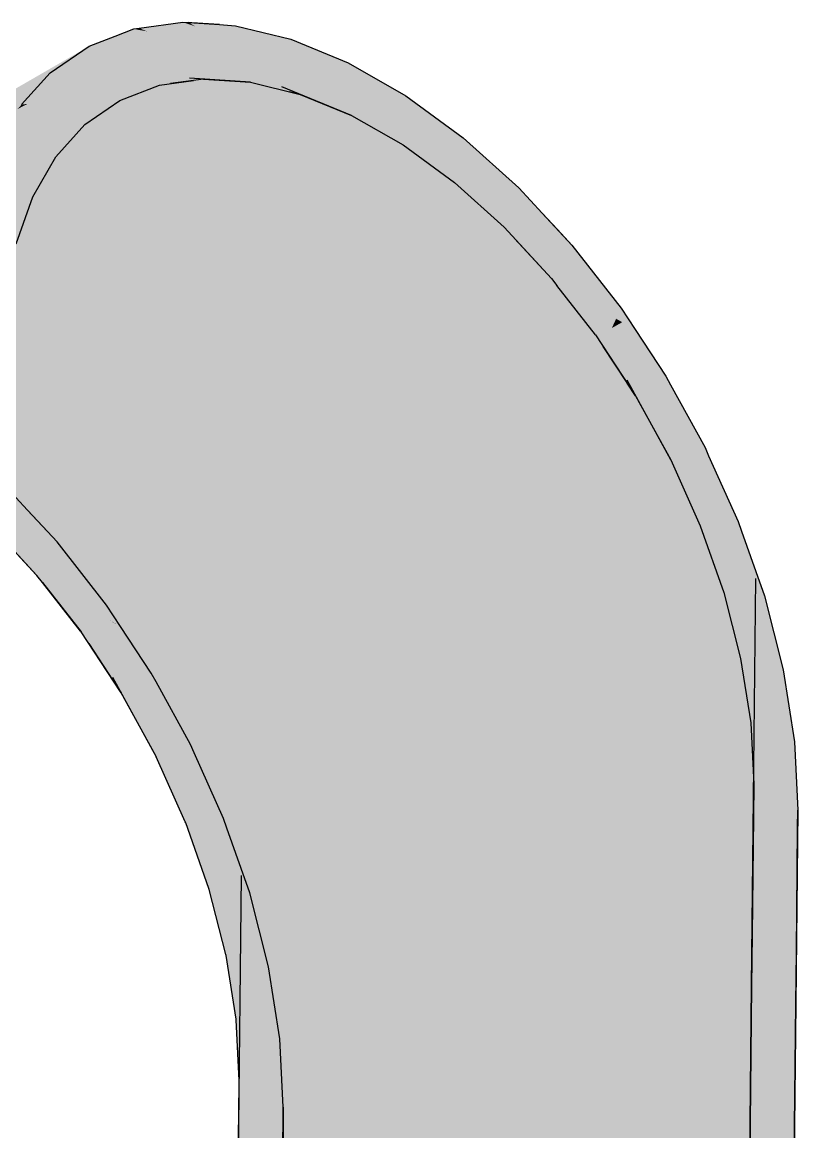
# Model space of a CAD drawing. Extents: x 0 to 2378, y 0 to 1682.
# Drawn here: x 1544.7 to 1582, y 1255.8 to 1309.2 of the extents above; entities that cross this region are included whole.
import ezdxf

# ---------------------------------------------------------------- set-up
doc = ezdxf.new("R2010")
doc.units = 0
doc.layers.add('SOMBRA', color=8, linetype='CONTINUOUS')
doc.layers.add('VISIBLE', color=7, linetype='CONTINUOUS')

msp = doc.modelspace()

# ---------------------------------------------------------------- linework, layer by layer
at = {"layer": 'SOMBRA', "color": 254}
for points in [[(1552.4486, 1309.1517), (1547.5228, 1307.2259), (1527.6999, 1294.863)], [(1549.9751, 1307.5417), (1552.4486, 1309.1517), (1527.6999, 1294.863)], [(1552.4486, 1309.1517), (1550.3574, 1308.8625), (1547.5228, 1307.2259)], [(1554.2082, 1309.0357), (1552.8791, 1309.1233), (1548.6828, 1306.7006)], [(1552.8791, 1309.1233), (1549.9751, 1307.5417), (1548.6828, 1306.7006)], [(1552.7313, 1309.133), (1552.4486, 1309.1517), (1549.9751, 1307.5417)], [(1552.8791, 1309.1233), (1552.7313, 1309.133), (1549.9751, 1307.5417)], [(1547.5228, 1307.2259), (1550.0869, 1308.8251), (1525.3382, 1294.5364)], [(1550.0869, 1308.8251), (1534.8473, 1300.1982), (1525.3382, 1294.5364)], [(1554.9871, 1308.9843), (1537.0535, 1299.1314), (1530.2384, 1294.6956)], [(1554.9871, 1308.9843), (1530.2384, 1294.6956), (1532.9042, 1294.0465)], [(1557.6529, 1308.3352), (1554.9871, 1308.9843), (1532.9042, 1294.0465)], [(1550.0869, 1308.8251), (1549.1889, 1308.4783), (1534.8473, 1300.1982)], [(1554.9871, 1308.9843), (1554.2082, 1309.0357), (1537.0535, 1299.1314)], [(1554.2082, 1309.0357), (1548.6828, 1306.7006), (1537.0535, 1299.1314)], [(1550.3574, 1308.8625), (1550.0869, 1308.8251), (1547.5228, 1307.2259)], [(1557.6529, 1308.3352), (1532.9042, 1294.0465), (1535.6548, 1292.9075)], [(1549.1889, 1308.4783), (1547.9514, 1308.0004), (1534.8473, 1300.1982)], [(1560.4036, 1307.1962), (1557.6529, 1308.3352), (1535.6548, 1292.9075)], [(1547.9514, 1308.0004), (1546.0776, 1306.7144), (1523.2027, 1293.7117)], [(1534.8473, 1300.1982), (1547.9514, 1308.0004), (1523.2027, 1293.7117)], [(1549.9751, 1307.5417), (1527.6999, 1294.863), (1527.9826, 1294.8444)], [(1549.9751, 1307.5417), (1527.9826, 1294.8444), (1528.1303, 1294.8346)], [(1549.9751, 1307.5417), (1528.1303, 1294.8346), (1548.6828, 1306.7006)], [(1547.5228, 1307.2259), (1525.3382, 1294.5364), (1525.6087, 1294.5738)], [(1547.5228, 1307.2259), (1525.6087, 1294.5738), (1527.6999, 1294.863)], [(1560.4036, 1307.1962), (1535.6548, 1292.9075), (1538.4338, 1291.3194)], [(1563.1825, 1305.6081), (1560.4036, 1307.1962), (1538.4338, 1291.3194)], [(1546.0776, 1306.7144), (1541.7249, 1303.4686), (1521.3289, 1292.4257)], [(1546.0776, 1306.7144), (1521.3289, 1292.4257), (1523.2027, 1293.7117)], [(1528.1303, 1294.8346), (1537.0535, 1299.1314), (1548.6828, 1306.7006)], [(1546.0776, 1306.7144), (1544.6963, 1305.1841), (1541.7249, 1303.4686)], [(1563.1825, 1305.6081), (1538.4338, 1291.3194), (1541.1844, 1289.3067)], [(1565.9332, 1303.5954), (1563.1825, 1305.6081), (1541.1844, 1289.3067)], [(1565.9332, 1303.5954), (1541.1844, 1289.3067), (1543.8644, 1286.894)], [(1568.6131, 1301.1827), (1565.9332, 1303.5954), (1543.8644, 1286.894)], [(1558.8171, 1293.6645), (1568.6131, 1301.1827), (1543.8644, 1286.894)], [(1569.7362, 1299.9687), (1568.6131, 1301.1827), (1558.8171, 1293.6645)], [(1570.4711, 1299.1743), (1569.7362, 1299.9687), (1558.8171, 1293.6645)], [(1571.1587, 1298.4311), (1570.4711, 1299.1743), (1552.4072, 1288.7451)], [(1570.4711, 1299.1743), (1558.8171, 1293.6645), (1552.4072, 1288.7451)], [(1571.1587, 1298.4311), (1552.4072, 1288.7451), (1546.4099, 1284.1424)], [(1558.8171, 1293.6645), (1543.8644, 1286.894), (1544.9875, 1285.68)], [(1558.8171, 1293.6645), (1544.9875, 1285.68), (1545.7224, 1284.8856)], [(1558.8171, 1293.6645), (1545.7224, 1284.8856), (1552.4072, 1288.7451)], [(1545.7224, 1284.8856), (1546.4099, 1284.1424), (1552.4072, 1288.7451)]]:
    msp.add_solid(points, dxfattribs=at)
at = {"layer": 'SOMBRA', "color": 253}
for points in [[(1550.7262, 1308.7108), (1550.3574, 1308.8625), (1552.4486, 1309.1517)], [(1551.2222, 1308.5067), (1550.7262, 1308.7108), (1552.4486, 1309.1517)], [(1552.2378, 1308.0888), (1551.2222, 1308.5067), (1552.4486, 1309.1517)], [(1552.2378, 1308.0888), (1552.4486, 1309.1517), (1557.2178, 1306.0398)], [(1552.7935, 1309.0976), (1552.4486, 1309.1517), (1552.7313, 1309.133)], [(1553.0417, 1308.9559), (1552.4486, 1309.1517), (1552.7935, 1309.0976)], [(1560.5592, 1304.665), (1552.4486, 1309.1517), (1553.0417, 1308.9559)], [(1560.5592, 1304.665), (1557.2178, 1306.0398), (1552.4486, 1309.1517)], [(1554.583, 1308.8168), (1552.7935, 1309.0976), (1552.7313, 1309.133)], [(1554.583, 1308.8168), (1552.7313, 1309.133), (1554.2082, 1309.0357)], [(1556.04, 1307.9661), (1553.0417, 1308.9559), (1552.7935, 1309.0976)], [(1556.04, 1307.9661), (1552.7935, 1309.0976), (1554.583, 1308.8168)], [(1550.7262, 1308.7108), (1549.1889, 1308.4783), (1550.0869, 1308.8251)], [(1550.7262, 1308.7108), (1549.3853, 1308.3675), (1549.1889, 1308.4783)], [(1551.2222, 1308.5067), (1549.3853, 1308.3675), (1550.7262, 1308.7108)], [(1550.7262, 1308.7108), (1550.0869, 1308.8251), (1550.3574, 1308.8625)], [(1563.0482, 1303.2443), (1553.0417, 1308.9559), (1556.04, 1307.9661)], [(1554.583, 1308.8168), (1554.2082, 1309.0357), (1554.9871, 1308.9843)], [(1554.583, 1308.8168), (1554.9871, 1308.9843), (1557.6529, 1308.3352)], [(1556.04, 1307.9661), (1554.583, 1308.8168), (1557.6529, 1308.3352)], [(1549.3853, 1308.3675), (1547.9514, 1308.0004), (1549.1889, 1308.4783)], [(1550.1439, 1307.9395), (1547.9514, 1308.0004), (1549.3853, 1308.3675)], [(1551.2222, 1308.5067), (1550.1439, 1307.9395), (1549.3853, 1308.3675)], [(1552.2378, 1308.0888), (1550.1439, 1307.9395), (1551.2222, 1308.5067)], [(1552.2378, 1308.0888), (1551.1039, 1307.398), (1550.1439, 1307.9395)], [(1552.2378, 1308.0888), (1552.0544, 1307.1642), (1551.1039, 1307.398)], [(1552.0544, 1307.1642), (1552.2378, 1308.0888), (1557.2178, 1306.0398)], [(1556.04, 1307.9661), (1557.6529, 1308.3352), (1563.1825, 1305.6081)], [(1557.6529, 1308.3352), (1560.4036, 1307.1962), (1563.1825, 1305.6081)], [(1544.7549, 1305.1924), (1546.0776, 1306.7144), (1547.9514, 1308.0004)], [(1550.1439, 1307.9395), (1544.7549, 1305.1924), (1547.9514, 1308.0004)], [(1550.1439, 1307.9395), (1544.9812, 1305.2243), (1544.7549, 1305.1924)], [(1552.0005, 1306.8921), (1544.9812, 1305.2243), (1550.1439, 1307.9395)], [(1563.0482, 1303.2443), (1556.04, 1307.9661), (1558.8338, 1306.3347)], [(1556.04, 1307.9661), (1563.1825, 1305.6081), (1567.6796, 1301.1696)], [(1552.0544, 1307.1642), (1552.0005, 1306.8921), (1551.1039, 1307.398)], [(1552.7642, 1306.4613), (1552.0005, 1306.8921), (1552.0544, 1307.1642)], [(1552.7642, 1306.4613), (1552.0544, 1307.1642), (1555.7084, 1306.2654)], [(1552.0544, 1307.1642), (1557.2178, 1306.0398), (1557.5763, 1305.8059)], [(1544.7549, 1305.1924), (1544.6963, 1305.1841), (1546.0776, 1306.7144)], [(1552.0005, 1306.8921), (1551.8621, 1306.1942), (1544.9812, 1305.2243)], [(1552.9627, 1306.3493), (1551.8621, 1306.1942), (1552.0005, 1306.8921)], [(1552.9627, 1306.3493), (1552.7642, 1306.4613), (1553.4386, 1306.4164)], [(1551.3243, 1306.1184), (1544.3132, 1303.4498), (1544.5078, 1304.9753)], [(1551.3243, 1306.1184), (1544.5078, 1304.9753), (1544.9812, 1305.2243)], [(1558.0984, 1305.6775), (1557.5763, 1305.8059), (1557.2178, 1306.0398)], [(1565.5089, 1301.4399), (1558.8338, 1306.3347), (1562.3729, 1304.2682)], [(1549.4151, 1305.3917), (1544.0929, 1301.7225), (1544.3132, 1303.4498)], [(1563.1825, 1305.6081), (1565.9332, 1303.5954), (1568.6131, 1301.1827)], [(1567.6796, 1301.1696), (1563.1825, 1305.6081), (1568.6131, 1301.1827)], [(1544.9812, 1305.2243), (1544.5078, 1304.9753), (1544.7549, 1305.1924)], [(1544.7549, 1305.1924), (1544.5078, 1304.9753), (1544.6963, 1305.1841)], [(1547.7393, 1304.2364), (1543.8628, 1299.9184), (1544.0929, 1301.7225)], [(1567.8989, 1299.2843), (1562.3729, 1304.2682), (1564.3414, 1303.1188)], [(1568.9789, 1298.3657), (1564.3414, 1303.1188), (1566.0481, 1302.1222)], [(1568.9789, 1298.3657), (1568.4018, 1298.7423), (1564.3414, 1303.1188)], [(1546.3392, 1302.6769), (1543.6088, 1297.9275), (1543.8628, 1299.9184)], [(1568.9789, 1298.3657), (1566.0481, 1302.1222), (1567.6796, 1301.1696)], [(1567.6796, 1301.1696), (1568.6131, 1301.1827), (1569.5541, 1300.075)], [(1568.9789, 1298.3657), (1567.6796, 1301.1696), (1573.5275, 1295.3978)], [(1567.6796, 1301.1696), (1569.5541, 1300.075), (1573.5275, 1295.3978)], [(1569.5541, 1300.075), (1568.6131, 1301.1827), (1569.7362, 1299.9687)], [(1545.2291, 1300.7458), (1543.2578, 1295.1762), (1543.6088, 1297.9275)], [(1569.5541, 1300.075), (1569.7362, 1299.9687), (1571.1587, 1298.4311)], [(1569.5541, 1300.075), (1571.1587, 1298.4311), (1573.5275, 1295.3978)], [(1571.1587, 1298.4311), (1546.4099, 1284.1424), (1548.7788, 1281.1091)], [(1573.5275, 1295.3978), (1571.1587, 1298.4311), (1548.7788, 1281.1091)], [(1570.1829, 1296.8226), (1568.4018, 1298.7423), (1568.9789, 1298.3657)], [(1573.29, 1294.8817), (1570.4449, 1296.4867), (1568.9789, 1298.3657)], [(1573.29, 1294.8817), (1568.9789, 1298.3657), (1573.5275, 1295.3978)], [(1570.4449, 1296.4867), (1570.9081, 1296.2254), (1572.3042, 1294.1037)], [(1570.9081, 1296.2254), (1572.7918, 1293.7991), (1572.6736, 1293.5422)], [(1570.9081, 1296.2254), (1571.7093, 1295.7734), (1572.7918, 1293.7991)], [(1571.7093, 1295.7734), (1573.085, 1294.4363), (1572.7918, 1293.7991)], [(1571.7093, 1295.7734), (1572.7498, 1295.1864), (1573.085, 1294.4363)], [(1566.4004, 1289.859), (1573.5275, 1295.3978), (1548.7788, 1281.1091)], [(1574.2054, 1294.3652), (1573.5275, 1295.3978), (1566.4004, 1289.859)], [(1573.29, 1294.8817), (1573.5275, 1295.3978), (1573.583, 1294.7163)], [(1573.583, 1294.7163), (1573.5275, 1295.3978), (1573.5842, 1294.7157)], [(1573.5842, 1294.7157), (1573.5275, 1295.3978), (1573.9774, 1294.4939)], [(1573.9774, 1294.4939), (1573.5275, 1295.3978), (1574.119, 1294.414)], [(1574.119, 1294.414), (1573.5275, 1295.3978), (1574.2054, 1294.3652)], [(1572.7498, 1295.1864), (1573.29, 1294.8817), (1573.085, 1294.4363)], [(1573.085, 1294.4363), (1573.29, 1294.8817), (1573.583, 1294.7163)], [(1573.085, 1294.4363), (1573.583, 1294.7163), (1573.7221, 1293.0107)], [(1573.7221, 1293.0107), (1573.583, 1294.7163), (1573.5842, 1294.7157)], [(1577.3388, 1284.9181), (1573.7269, 1293.0001), (1573.5842, 1294.7157)], [(1573.7221, 1293.0107), (1573.5842, 1294.7157), (1573.7269, 1293.0001)], [(1577.3388, 1284.9181), (1573.5842, 1294.7157), (1573.9774, 1294.4939)], [(1575.6771, 1292.1236), (1574.2054, 1294.3652), (1566.4004, 1289.859)], [(1572.7918, 1293.7991), (1573.085, 1294.4363), (1573.7221, 1293.0107)], [(1577.3388, 1284.9181), (1573.9774, 1294.4939), (1573.9842, 1294.4802)], [(1573.9842, 1294.4802), (1573.9774, 1294.4939), (1573.9799, 1294.4925)], [(1576.4818, 1289.4622), (1573.9842, 1294.4802), (1573.9799, 1294.4925)], [(1576.4818, 1289.4622), (1573.9799, 1294.4925), (1574.119, 1294.414)], [(1578.4631, 1281.7133), (1573.9842, 1294.4802), (1576.4818, 1289.4622)], [(1576.4818, 1289.4622), (1574.119, 1294.414), (1576.0271, 1291.2402)], [(1576.0271, 1291.2402), (1574.119, 1294.414), (1574.2054, 1294.3652)], [(1576.0271, 1291.2402), (1574.2054, 1294.3652), (1575.6771, 1292.1236)], [(1572.6736, 1293.5422), (1572.7918, 1293.7991), (1573.8091, 1291.9437)], [(1572.7918, 1293.7991), (1573.7221, 1293.0107), (1573.8091, 1291.9437)], [(1572.6736, 1293.5422), (1573.8091, 1291.9437), (1573.8209, 1291.7985)], [(1573.8091, 1291.9437), (1573.7221, 1293.0107), (1573.7269, 1293.0001)], [(1575.9175, 1288.0983), (1573.8157, 1291.9317), (1573.7269, 1293.0001)], [(1573.8091, 1291.9437), (1573.7269, 1293.0001), (1573.8157, 1291.9317)], [(1572.8619, 1289.9402), (1575.6771, 1292.1236), (1550.9284, 1277.8349)], [(1575.6771, 1292.1236), (1566.4004, 1289.859), (1550.9284, 1277.8349)], [(1575.9096, 1291.6998), (1575.6771, 1292.1236), (1572.8619, 1289.9402)], [(1576.0271, 1291.2402), (1575.6771, 1292.1236), (1575.9096, 1291.6998)], [(1577.5651, 1288.6821), (1575.9096, 1291.6998), (1572.8619, 1289.9402)], [(1573.8209, 1291.7985), (1573.8091, 1291.9437), (1573.8157, 1291.9317)], [(1573.8209, 1291.7985), (1573.8157, 1291.9317), (1573.8276, 1291.7883)], [(1574.2275, 1291.1806), (1573.8276, 1291.7883), (1573.8157, 1291.9317)], [(1576.0271, 1291.2402), (1575.9096, 1291.6998), (1577.5651, 1288.6821)], [(1578.0522, 1286.3068), (1576.4818, 1289.4622), (1576.0271, 1291.2402)], [(1578.0522, 1286.3068), (1576.0271, 1291.2402), (1577.5651, 1288.6821)], [(1572.8619, 1289.9402), (1550.9284, 1277.8349), (1551.1609, 1277.4111)], [(1572.8619, 1289.9402), (1551.1609, 1277.4111), (1552.8163, 1274.3934)], [(1577.5651, 1288.6821), (1572.8619, 1289.9402), (1552.8163, 1274.3934)], [(1566.4004, 1289.859), (1548.7788, 1281.1091), (1549.4567, 1280.0765)], [(1566.4004, 1289.859), (1549.4567, 1280.0765), (1550.9284, 1277.8349)], [(1579.2763, 1278.5331), (1576.4818, 1289.4622), (1578.0522, 1286.3068)], [(1578.0522, 1286.3068), (1577.5651, 1288.6821), (1577.7516, 1288.2162)], [(1577.7516, 1288.2162), (1577.5651, 1288.6821), (1577.7394, 1288.2933)], [(1579.3415, 1284.2446), (1577.7394, 1288.2933), (1579.1561, 1285.1344)], [(1579.3415, 1284.2446), (1577.7516, 1288.2162), (1577.7394, 1288.2933)], [(1579.3695, 1283.6601), (1578.0522, 1286.3068), (1577.7516, 1288.2162)], [(1579.3695, 1283.6601), (1577.7516, 1288.2162), (1579.3415, 1284.2446)], [(1579.7642, 1275.4345), (1578.0522, 1286.3068), (1579.3695, 1283.6601)], [(1579.3415, 1284.2446), (1579.1561, 1285.1344), (1579.3212, 1284.6661)], [(1580.0082, 1282.5791), (1579.3212, 1284.6661), (1580.0096, 1282.7146)], [(1580.0082, 1282.5791), (1579.3415, 1284.2446), (1579.3212, 1284.6661)], [(1580.0062, 1282.3809), (1579.3695, 1283.6601), (1579.3415, 1284.2446)], [(1580.0062, 1282.3809), (1579.3415, 1284.2446), (1580.0082, 1282.5791)], [(1579.9056, 1272.4869), (1579.3695, 1283.6601), (1580.0062, 1282.3809)], [(1580.0062, 1282.3809), (1580.0082, 1282.5791), (1580.4218, 1281.5459)], [(1580.0082, 1282.5791), (1580.0096, 1282.7146), (1580.4218, 1281.5459)], [(1579.807, 1262.7914), (1580.0062, 1282.3809), (1580.4218, 1281.5459)], [(1579.807, 1262.7914), (1580.4218, 1281.5459), (1580.6364, 1262.4564)], [(1580.6364, 1262.4564), (1580.4218, 1281.5459), (1581.8643, 1274.5322)], [(1580.4218, 1281.5459), (1581.3269, 1277.986), (1581.8643, 1274.5322)], [(1555.0086, 1261.1894), (1554.5275, 1264.2444), (1579.2763, 1278.5331)], [(1555.0154, 1261.1458), (1555.0086, 1261.1894), (1579.2763, 1278.5331)], [(1555.0154, 1261.1458), (1579.2763, 1278.5331), (1579.7642, 1275.4345)], [(1555.1549, 1258.2397), (1555.0154, 1261.1458), (1579.7642, 1275.4345)], [(1555.1569, 1258.1982), (1555.1549, 1258.2397), (1579.7642, 1275.4345)], [(1555.1569, 1258.1982), (1579.7642, 1275.4345), (1579.9056, 1272.4869)], [(1580.6364, 1262.4564), (1581.8643, 1274.5322), (1581.7706, 1261.9985)], [(1581.7706, 1261.9985), (1581.8643, 1274.5322), (1582.0269, 1271.2377)], [(1579.3257, 1270.5988), (1555.1569, 1258.1982), (1579.9056, 1272.4869)], [(1579.3257, 1270.5988), (1579.9056, 1272.4869), (1579.8897, 1270.9244)], [(1581.7706, 1261.9985), (1582.0269, 1271.2377), (1581.9323, 1261.9332)], [(1577.2232, 1263.7522), (1579.8897, 1270.9244), (1579.8321, 1265.2585)], [(1577.2232, 1263.7522), (1579.3257, 1270.5988), (1579.8897, 1270.9244)], [(1579.3257, 1270.5988), (1577.2232, 1263.7522), (1555.0834, 1250.9698)], [(1579.3257, 1270.5988), (1555.0834, 1250.9698), (1555.141, 1256.6357)], [(1579.3257, 1270.5988), (1555.141, 1256.6357), (1555.1569, 1258.1982)], [(1576.3076, 1260.771), (1579.8321, 1265.2585), (1579.807, 1262.7914)], [(1576.3076, 1260.771), (1577.2232, 1263.7522), (1579.8321, 1265.2585)], [(1577.2232, 1263.7522), (1576.3076, 1260.771), (1555.0583, 1248.5027)], [(1577.2232, 1263.7522), (1555.0583, 1248.5027), (1555.0834, 1250.9698)], [(1566.5639, 1229.0431), (1579.807, 1262.7914), (1579.5401, 1236.5348)], [(1566.5639, 1229.0431), (1576.3076, 1260.771), (1579.807, 1262.7914)], [(1579.5159, 1234.1566), (1579.807, 1262.7914), (1580.6364, 1262.4564)], [(1579.5159, 1234.1566), (1580.6364, 1262.4564), (1580.9586, 1233.811)], [(1580.9586, 1233.811), (1580.6364, 1262.4564), (1581.7706, 1261.9985)], [(1580.9586, 1233.811), (1581.7706, 1261.9985), (1581.5588, 1233.6672)], [(1581.5588, 1233.6672), (1581.7706, 1261.9985), (1581.9323, 1261.9332)], [(1581.5588, 1233.6672), (1581.9323, 1261.9332), (1581.6447, 1233.6466)], [(1554.7913, 1222.2462), (1576.3076, 1260.771), (1566.5639, 1229.0431)], [(1554.7913, 1222.2462), (1555.0583, 1248.5027), (1576.3076, 1260.771)]]:
    msp.add_solid(points, dxfattribs=at)
at = {"layer": 'SOMBRA', "color": 252}
for points in [[(1526.5756, 1291.8297), (1549.4151, 1305.3917), (1551.3243, 1306.1184)], [(1533.5108, 1295.1188), (1526.5756, 1291.8297), (1551.3243, 1306.1184)], [(1528.6898, 1292.1277), (1552.9627, 1306.3493), (1553.4386, 1306.4164)], [(1530.9277, 1291.9788), (1528.6898, 1292.1277), (1553.4386, 1306.4164)], [(1528.6898, 1292.1277), (1533.5108, 1295.1188), (1552.9627, 1306.3493)], [(1530.9597, 1291.9767), (1530.9277, 1291.9788), (1553.4386, 1306.4164)], [(1530.9597, 1291.9767), (1553.4386, 1306.4164), (1555.7084, 1306.2654)], [(1533.316, 1291.3971), (1530.9597, 1291.9767), (1555.7084, 1306.2654)], [(1533.3497, 1291.3888), (1533.316, 1291.3971), (1555.7084, 1306.2654)], [(1533.3497, 1291.3888), (1555.7084, 1306.2654), (1558.0984, 1305.6775)], [(1533.5108, 1295.1188), (1551.3243, 1306.1184), (1552.9627, 1306.3493)], [(1524.6664, 1291.103), (1547.7393, 1304.2364), (1549.4151, 1305.3917)], [(1526.5487, 1291.8195), (1524.6664, 1291.103), (1549.4151, 1305.3917)], [(1526.5756, 1291.8297), (1526.5487, 1291.8195), (1549.4151, 1305.3917)], [(1535.7758, 1290.3906), (1533.3497, 1291.3888), (1558.0984, 1305.6775)], [(1535.8104, 1290.3763), (1535.7758, 1290.3906), (1558.0984, 1305.6775)], [(1535.8104, 1290.3763), (1558.0984, 1305.6775), (1560.5592, 1304.665)], [(1538.2644, 1288.9757), (1535.8104, 1290.3763), (1560.5592, 1304.665)], [(1538.2994, 1288.9556), (1538.2644, 1288.9757), (1560.5592, 1304.665)], [(1538.2994, 1288.9556), (1560.5592, 1304.665), (1563.0482, 1303.2443)], [(1522.9906, 1289.9477), (1546.3392, 1302.6769), (1547.7393, 1304.2364)], [(1524.6428, 1291.0868), (1522.9906, 1289.9477), (1547.7393, 1304.2364)], [(1524.6664, 1291.103), (1524.6428, 1291.0868), (1547.7393, 1304.2364)], [(1540.7255, 1287.1766), (1538.2994, 1288.9556), (1563.0482, 1303.2443)], [(1540.7602, 1287.1512), (1540.7255, 1287.1766), (1563.0482, 1303.2443)], [(1540.7602, 1287.1512), (1563.0482, 1303.2443), (1565.5089, 1301.4399)], [(1521.5905, 1288.3882), (1545.2291, 1300.7458), (1546.3392, 1302.6769)], [(1522.9708, 1289.9257), (1521.5905, 1288.3882), (1546.3392, 1302.6769)], [(1522.9906, 1289.9477), (1522.9708, 1289.9257), (1546.3392, 1302.6769)], [(1543.1165, 1285.026), (1540.7602, 1287.1512), (1565.5089, 1301.4399)], [(1543.1502, 1284.9956), (1543.1165, 1285.026), (1565.5089, 1301.4399)], [(1543.1502, 1284.9956), (1565.5089, 1301.4399), (1567.8989, 1299.2843)], [(1520.4803, 1286.4572), (1544.43, 1298.4882), (1545.2291, 1300.7458)], [(1521.5749, 1288.361), (1520.4803, 1286.4572), (1545.2291, 1300.7458)], [(1521.5905, 1288.3882), (1521.5749, 1288.361), (1545.2291, 1300.7458)], [(1545.402, 1282.5686), (1543.1502, 1284.9956), (1567.8989, 1299.2843)], [(1545.4341, 1282.5339), (1545.402, 1282.5686), (1567.8989, 1299.2843)], [(1545.4341, 1282.5339), (1567.8989, 1299.2843), (1570.1829, 1296.8226)], [(1567.3439, 1294.6963), (1545.4341, 1282.5339), (1570.1829, 1296.8226)], [(1567.3439, 1294.6963), (1570.1829, 1296.8226), (1570.4449, 1296.4867)], [(1547.5555, 1279.815), (1570.4449, 1296.4867), (1572.3042, 1294.1037)], [(1547.5555, 1279.815), (1567.3439, 1294.6963), (1570.4449, 1296.4867)], [(1567.3439, 1294.6963), (1545.6962, 1282.198), (1545.4341, 1282.5339)], [(1545.6962, 1282.198), (1567.3439, 1294.6963), (1547.5256, 1279.8533)], [(1547.5555, 1279.815), (1547.5256, 1279.8533), (1567.3439, 1294.6963)], [(1549.4517, 1276.9331), (1547.5555, 1279.815), (1572.3042, 1294.1037)], [(1549.4788, 1276.8919), (1549.4517, 1276.9331), (1572.3042, 1294.1037)], [(1549.4788, 1276.8919), (1572.3042, 1294.1037), (1574.2275, 1291.1806)], [(1551.145, 1273.853), (1549.4788, 1276.8919), (1574.2275, 1291.1806)], [(1551.1688, 1273.8096), (1551.145, 1273.853), (1574.2275, 1291.1806)], [(1551.1688, 1273.8096), (1574.2275, 1291.1806), (1575.9175, 1288.0983)], [(1575.0272, 1286.7274), (1577.5651, 1288.6821), (1552.8163, 1274.3934)], [(1577.7394, 1288.2933), (1577.5651, 1288.6821), (1575.0272, 1286.7274)], [(1579.1561, 1285.1344), (1577.7394, 1288.2933), (1575.0272, 1286.7274)], [(1552.57, 1270.6742), (1551.1688, 1273.8096), (1575.9175, 1288.0983)], [(1552.5901, 1270.6294), (1552.57, 1270.6742), (1575.9175, 1288.0983)], [(1552.5901, 1270.6294), (1575.9175, 1288.0983), (1577.3388, 1284.9181)], [(1542.9309, 1286.8809), (1544.8053, 1285.7863), (1543.8644, 1286.894)], [(1544.2302, 1284.077), (1548.7788, 1281.1091), (1542.9309, 1286.8809)], [(1542.9309, 1286.8809), (1548.7788, 1281.1091), (1544.8053, 1285.7863)], [(1544.8053, 1285.7863), (1544.9875, 1285.68), (1543.8644, 1286.894)], [(1575.0272, 1286.7274), (1552.8163, 1274.3934), (1552.9907, 1274.0046)], [(1575.0272, 1286.7274), (1552.9907, 1274.0046), (1554.4073, 1270.8457)], [(1579.1561, 1285.1344), (1575.0272, 1286.7274), (1554.4073, 1270.8457)], [(1544.8053, 1285.7863), (1546.4099, 1284.1424), (1544.9875, 1285.68)], [(1544.8053, 1285.7863), (1548.7788, 1281.1091), (1546.4099, 1284.1424)], [(1576.0914, 1282.8014), (1579.1561, 1285.1344), (1554.4073, 1270.8457)], [(1579.3212, 1284.6661), (1579.1561, 1285.1344), (1576.0914, 1282.8014)], [(1553.6985, 1267.4698), (1552.5901, 1270.6294), (1577.3388, 1284.9181)], [(1553.7144, 1267.4246), (1553.6985, 1267.4698), (1577.3388, 1284.9181)], [(1553.7144, 1267.4246), (1577.3388, 1284.9181), (1578.4631, 1281.7133)], [(1580.0096, 1282.7146), (1579.3212, 1284.6661), (1576.0914, 1282.8014)], [(1545.4341, 1282.5339), (1544.2302, 1284.077), (1543.6531, 1284.4536)], [(1545.6962, 1282.198), (1548.7788, 1281.1091), (1544.2302, 1284.077)], [(1576.0914, 1282.8014), (1554.4073, 1270.8457), (1554.5725, 1270.3774)], [(1563.3207, 1273.0792), (1576.0914, 1282.8014), (1554.5725, 1270.3774)], [(1580.0096, 1282.7146), (1576.0914, 1282.8014), (1563.3207, 1273.0792)], [(1580.4218, 1281.5459), (1580.0096, 1282.7146), (1563.3207, 1273.0792)], [(1547.5555, 1279.815), (1546.1594, 1281.9367), (1545.6962, 1282.198)], [(1545.6962, 1282.198), (1548.5412, 1280.593), (1548.7788, 1281.1091)], [(1547.9249, 1279.2535), (1546.9606, 1281.4847), (1546.1594, 1281.9367)], [(1547.9249, 1279.2535), (1548.0431, 1279.5104), (1546.9606, 1281.4847)], [(1548.0431, 1279.5104), (1548.001, 1280.8977), (1546.9606, 1281.4847)], [(1554.5161, 1264.2892), (1553.7144, 1267.4246), (1578.4631, 1281.7133)], [(1554.5275, 1264.2444), (1554.5161, 1264.2892), (1578.4631, 1281.7133)], [(1554.5275, 1264.2444), (1578.4631, 1281.7133), (1579.2763, 1278.5331)], [(1580.4218, 1281.5459), (1563.3207, 1273.0792), (1555.673, 1267.2572)], [(1580.4218, 1281.5459), (1555.673, 1267.2572), (1556.5781, 1263.6973)], [(1581.3269, 1277.986), (1580.4218, 1281.5459), (1556.5781, 1263.6973)], [(1548.0431, 1279.5104), (1548.3363, 1280.1476), (1548.001, 1280.8977)], [(1548.3363, 1280.1476), (1548.5412, 1280.593), (1548.001, 1280.8977)], [(1548.8343, 1280.4276), (1548.7788, 1281.1091), (1548.5412, 1280.593)], [(1548.8343, 1280.4276), (1548.8355, 1280.427), (1548.7788, 1281.1091)], [(1548.8355, 1280.427), (1549.2287, 1280.2052), (1548.7788, 1281.1091)], [(1549.2287, 1280.2052), (1549.3702, 1280.1253), (1548.7788, 1281.1091)], [(1549.3702, 1280.1253), (1549.4567, 1280.0765), (1548.7788, 1281.1091)], [(1548.9734, 1278.722), (1548.5412, 1280.593), (1548.3363, 1280.1476)], [(1548.9734, 1278.722), (1548.8343, 1280.4276), (1548.5412, 1280.593)], [(1548.8343, 1280.4276), (1548.9734, 1278.722), (1548.9781, 1278.7114)], [(1548.8343, 1280.4276), (1548.9781, 1278.7114), (1548.8355, 1280.427)], [(1548.8355, 1280.427), (1548.9781, 1278.7114), (1552.5901, 1270.6294)], [(1548.8355, 1280.427), (1552.5901, 1270.6294), (1549.2354, 1280.1916)], [(1548.8355, 1280.427), (1549.2354, 1280.1916), (1549.2287, 1280.2052)], [(1549.0604, 1277.655), (1548.3363, 1280.1476), (1548.0431, 1279.5104)], [(1549.0604, 1277.655), (1548.9734, 1278.722), (1548.3363, 1280.1476)], [(1549.2311, 1280.2038), (1549.2287, 1280.2052), (1549.2354, 1280.1916)], [(1549.2311, 1280.2038), (1549.2354, 1280.1916), (1551.733, 1275.1735)], [(1549.2311, 1280.2038), (1551.733, 1275.1735), (1551.2784, 1276.9515)], [(1549.2311, 1280.2038), (1551.2784, 1276.9515), (1549.3702, 1280.1253)], [(1553.7144, 1267.4246), (1551.733, 1275.1735), (1549.2354, 1280.1916)], [(1549.3702, 1280.1253), (1550.9284, 1277.8349), (1549.4567, 1280.0765)], [(1549.3702, 1280.1253), (1551.2784, 1276.9515), (1551.1609, 1277.4111)], [(1549.3702, 1280.1253), (1551.1609, 1277.4111), (1550.9284, 1277.8349)], [(1549.0722, 1277.5098), (1548.0431, 1279.5104), (1547.9249, 1279.2535)], [(1549.0722, 1277.5098), (1549.0604, 1277.655), (1548.0431, 1279.5104)], [(1548.9734, 1278.722), (1549.0604, 1277.655), (1549.067, 1277.643)], [(1548.9734, 1278.722), (1549.067, 1277.643), (1548.9781, 1278.7114)], [(1551.1688, 1273.8096), (1548.9781, 1278.7114), (1549.067, 1277.643)], [(1549.0604, 1277.655), (1549.0722, 1277.5098), (1549.0789, 1277.4997)], [(1549.0604, 1277.655), (1549.0789, 1277.4997), (1549.067, 1277.643)], [(1549.4788, 1276.8919), (1549.067, 1277.643), (1549.0789, 1277.4997)], [(1581.3269, 1277.986), (1556.5781, 1263.6973), (1557.1155, 1260.2435)], [(1581.8643, 1274.5322), (1581.3269, 1277.986), (1557.1155, 1260.2435)], [(1551.2784, 1276.9515), (1552.8163, 1274.3934), (1551.1609, 1277.4111)], [(1551.733, 1275.1735), (1552.8163, 1274.3934), (1551.2784, 1276.9515)], [(1554.5275, 1264.2444), (1553.3035, 1272.0181), (1551.733, 1275.1735)], [(1551.733, 1275.1735), (1553.3035, 1272.0181), (1553.0028, 1273.9276)], [(1551.733, 1275.1735), (1553.0028, 1273.9276), (1552.8163, 1274.3934)], [(1553.0028, 1273.9276), (1552.9907, 1274.0046), (1552.8163, 1274.3934)], [(1581.8643, 1274.5322), (1557.1155, 1260.2435), (1557.2782, 1256.949)], [(1582.0269, 1271.2377), (1581.8643, 1274.5322), (1557.2782, 1256.949)], [(1553.0028, 1273.9276), (1554.4073, 1270.8457), (1552.9907, 1274.0046)], [(1553.3035, 1272.0181), (1554.5927, 1269.9559), (1553.0028, 1273.9276)], [(1553.0028, 1273.9276), (1554.5927, 1269.9559), (1554.5725, 1270.3774)], [(1553.0028, 1273.9276), (1554.5725, 1270.3774), (1554.4073, 1270.8457)], [(1563.3207, 1273.0792), (1554.5725, 1270.3774), (1555.2608, 1268.4259)], [(1563.3207, 1273.0792), (1555.2608, 1268.4259), (1555.673, 1267.2572)], [(1555.0154, 1261.1458), (1554.6208, 1269.3714), (1553.3035, 1272.0181)], [(1553.3035, 1272.0181), (1554.6208, 1269.3714), (1554.5927, 1269.9559)], [(1582.0269, 1271.2377), (1557.2695, 1256.0942), (1581.714, 1270.2072)], [(1582.0269, 1271.2377), (1557.2782, 1256.949), (1557.2695, 1256.0942)], [(1582.0182, 1270.3829), (1582.0269, 1271.2377), (1581.714, 1270.2072)], [(1554.5927, 1269.9559), (1555.2608, 1268.4259), (1554.5725, 1270.3774)], [(1557.2695, 1256.0942), (1579.5243, 1262.9955), (1581.714, 1270.2072)], [(1581.9574, 1264.4002), (1581.714, 1270.2072), (1579.5243, 1262.9955)], [(1581.9574, 1264.4002), (1582.0182, 1270.3829), (1581.714, 1270.2072)], [(1554.6208, 1269.3714), (1555.2595, 1268.2904), (1554.5927, 1269.9559)], [(1554.5927, 1269.9559), (1555.2595, 1268.2904), (1555.2608, 1268.4259)], [(1555.1569, 1258.1982), (1555.2574, 1268.0922), (1554.6208, 1269.3714)], [(1554.6208, 1269.3714), (1555.2574, 1268.0922), (1555.2595, 1268.2904)], [(1555.0583, 1248.5027), (1555.673, 1267.2572), (1555.2574, 1268.0922)], [(1555.2574, 1268.0922), (1555.673, 1267.2572), (1555.2595, 1268.2904)], [(1555.2595, 1268.2904), (1555.673, 1267.2572), (1555.2608, 1268.4259)], [(1555.0583, 1248.5027), (1555.8877, 1248.1678), (1555.673, 1267.2572)], [(1555.8877, 1248.1678), (1557.1155, 1260.2435), (1555.673, 1267.2572)], [(1557.1155, 1260.2435), (1556.5781, 1263.6973), (1555.673, 1267.2572)], [(1581.9323, 1261.9332), (1581.9574, 1264.4002), (1579.5243, 1262.9955)], [(1557.2087, 1250.1115), (1578.6214, 1260.0216), (1579.5243, 1262.9955)], [(1557.2695, 1256.0942), (1557.2087, 1250.1115), (1579.5243, 1262.9955)], [(1581.9323, 1261.9332), (1579.5243, 1262.9955), (1578.6214, 1260.0216)], [(1581.6689, 1236.0268), (1581.9323, 1261.9332), (1578.6214, 1260.0216)], [(1555.8877, 1248.1678), (1557.0219, 1247.7098), (1557.1155, 1260.2435)], [(1557.0219, 1247.7098), (1557.2782, 1256.949), (1557.1155, 1260.2435)], [(1557.1836, 1247.6445), (1569.1393, 1228.7929), (1578.6214, 1260.0216)], [(1557.2087, 1250.1115), (1557.1836, 1247.6445), (1578.6214, 1260.0216)], [(1581.6689, 1236.0268), (1578.6214, 1260.0216), (1569.1393, 1228.7929)], [(1557.0219, 1247.7098), (1557.1836, 1247.6445), (1557.2782, 1256.949)]]:
    msp.add_solid(points, dxfattribs=at)
at = {"layer": 'VISIBLE'}
for p, q in [((1550.3574, 1308.8625), (1552.4486, 1309.1517)), ((1552.4486, 1309.1517), (1552.7313, 1309.133)), ((1552.7313, 1309.133), (1554.2082, 1309.0357)), ((1552.8791, 1309.1233), (1552.7313, 1309.133)), ((1554.2082, 1309.0357), (1552.8791, 1309.1233)), ((1549.1889, 1308.4783), (1550.0869, 1308.8251)), ((1550.0869, 1308.8251), (1550.3574, 1308.8625)), ((1554.2082, 1309.0357), (1554.9871, 1308.9843)), ((1554.9871, 1308.9843), (1557.6529, 1308.3352)), ((1547.9514, 1308.0004), (1549.1889, 1308.4783)), ((1557.6529, 1308.3352), (1560.4036, 1307.1962)), ((1546.0776, 1306.7144), (1547.9514, 1308.0004)), ((1560.4036, 1307.1962), (1563.1825, 1305.6081)), ((1544.6963, 1305.1841), (1546.0776, 1306.7144)), ((1555.7084, 1306.2654), (1552.7642, 1306.4613)), ((1549.4151, 1305.3917), (1551.3243, 1306.1184)), ((1551.3243, 1306.1184), (1552.9627, 1306.3493)), ((1552.9627, 1306.3493), (1551.8621, 1306.1942)), ((1553.4386, 1306.4164), (1552.9627, 1306.3493)), ((1553.4386, 1306.4164), (1555.7084, 1306.2654)), ((1555.7084, 1306.2654), (1558.0984, 1305.6775)), ((1560.5592, 1304.665), (1557.2178, 1306.0398)), ((1547.7393, 1304.2364), (1549.4151, 1305.3917)), ((1558.0984, 1305.6775), (1557.5763, 1305.8059)), ((1558.0984, 1305.6775), (1560.5592, 1304.665)), ((1563.1825, 1305.6081), (1565.9332, 1303.5954)), ((1560.5592, 1304.665), (1563.0482, 1303.2443)), ((1546.3392, 1302.6769), (1547.7393, 1304.2364)), ((1563.0482, 1303.2443), (1565.5089, 1301.4399)), ((1565.9332, 1303.5954), (1568.6131, 1301.1827)), ((1545.2291, 1300.7458), (1546.3392, 1302.6769)), ((1565.5089, 1301.4399), (1567.8989, 1299.2843)), ((1568.6131, 1301.1827), (1569.7362, 1299.9687)), ((1544.43, 1298.4882), (1545.2291, 1300.7458)), ((1569.7362, 1299.9687), (1571.1587, 1298.4311)), ((1570.4711, 1299.1743), (1569.7362, 1299.9687)), ((1567.8989, 1299.2843), (1570.1829, 1296.8226)), ((1571.1587, 1298.4311), (1570.4711, 1299.1743)), ((1570.1829, 1296.8226), (1568.4018, 1298.7423)), ((1571.1587, 1298.4311), (1573.5275, 1295.3978)), ((1570.1829, 1296.8226), (1570.4449, 1296.4867)), ((1572.3042, 1294.1037), (1570.4449, 1296.4867)), ((1573.5275, 1295.3978), (1574.2054, 1294.3652)), ((1574.2054, 1294.3652), (1575.6771, 1292.1236)), ((1572.3042, 1294.1037), (1574.2275, 1291.1806)), ((1573.8209, 1291.7985), (1572.6736, 1293.5422)), ((1575.6771, 1292.1236), (1575.9096, 1291.6998)), ((1575.9175, 1288.0983), (1573.8157, 1291.9317)), ((1573.8276, 1291.7883), (1573.8209, 1291.7985)), ((1574.2275, 1291.1806), (1573.8276, 1291.7883)), ((1575.9096, 1291.6998), (1577.5651, 1288.6821)), ((1574.2275, 1291.1806), (1575.9175, 1288.0983)), ((1577.5651, 1288.6821), (1577.7394, 1288.2933)), ((1577.7394, 1288.2933), (1579.1561, 1285.1344)), ((1575.9175, 1288.0983), (1577.3388, 1284.9181)), ((1544.9875, 1285.68), (1543.8644, 1286.894)), ((1546.4099, 1284.1424), (1544.9875, 1285.68)), ((1544.9875, 1285.68), (1545.7224, 1284.8856)), ((1579.1561, 1285.1344), (1579.3212, 1284.6661)), ((1545.402, 1282.5686), (1543.1502, 1284.9956)), ((1545.7224, 1284.8856), (1546.4099, 1284.1424)), ((1577.3388, 1284.9181), (1578.4631, 1281.7133)), ((1579.3212, 1284.6661), (1580.0096, 1282.7146)), ((1543.6531, 1284.4536), (1545.4341, 1282.5339)), ((1548.7788, 1281.1091), (1546.4099, 1284.1424)), ((1545.4341, 1282.5339), (1545.402, 1282.5686)), ((1545.6962, 1282.198), (1545.4341, 1282.5339)), ((1580.0096, 1282.7146), (1580.4218, 1281.5459)), ((1545.6962, 1282.198), (1547.5555, 1279.815)), ((1547.5256, 1279.8533), (1545.6962, 1282.198)), ((1579.807, 1262.7914), (1580.0062, 1282.3809)), ((1578.4631, 1281.7133), (1579.2763, 1278.5331)), ((1580.4218, 1281.5459), (1581.3269, 1277.986)), ((1549.4567, 1280.0765), (1548.7788, 1281.1091)), ((1547.5555, 1279.815), (1547.5256, 1279.8533)), ((1549.4517, 1276.9331), (1547.5555, 1279.815)), ((1550.9284, 1277.8349), (1549.4567, 1280.0765)), ((1547.9249, 1279.2535), (1549.0722, 1277.5098)), ((1579.2763, 1278.5331), (1579.7642, 1275.4345)), ((1549.067, 1277.643), (1551.1688, 1273.8096)), ((1551.1609, 1277.4111), (1550.9284, 1277.8349)), ((1581.3269, 1277.986), (1581.8643, 1274.5322)), ((1549.0722, 1277.5098), (1549.0789, 1277.4997)), ((1549.0789, 1277.4997), (1549.4788, 1276.8919)), ((1552.8163, 1274.3934), (1551.1609, 1277.4111)), ((1549.4788, 1276.8919), (1549.4517, 1276.9331)), ((1551.145, 1273.853), (1549.4788, 1276.8919)), ((1579.7642, 1275.4345), (1579.9056, 1272.4869)), ((1552.9907, 1274.0046), (1552.8163, 1274.3934)), ((1581.8643, 1274.5322), (1582.0269, 1271.2377)), ((1551.1688, 1273.8096), (1551.145, 1273.853)), ((1554.4073, 1270.8457), (1552.9907, 1274.0046)), ((1552.57, 1270.6742), (1551.1688, 1273.8096)), ((1579.9056, 1272.4869), (1579.8897, 1270.9244)), ((1582.0269, 1271.2377), (1581.9323, 1261.9332)), ((1582.0182, 1270.3829), (1582.0269, 1271.2377)), ((1552.5901, 1270.6294), (1552.57, 1270.6742)), ((1554.5725, 1270.3774), (1554.4073, 1270.8457)), ((1579.8897, 1270.9244), (1579.8321, 1265.2585)), ((1553.6985, 1267.4698), (1552.5901, 1270.6294)), ((1555.2608, 1268.4259), (1554.5725, 1270.3774)), ((1581.9574, 1264.4002), (1582.0182, 1270.3829)), ((1555.2574, 1268.0922), (1555.0583, 1248.5027)), ((1555.673, 1267.2572), (1555.2608, 1268.4259)), ((1553.7144, 1267.4246), (1553.6985, 1267.4698)), ((1554.5161, 1264.2892), (1553.7144, 1267.4246)), ((1556.5781, 1263.6973), (1555.673, 1267.2572)), ((1579.8321, 1265.2585), (1579.807, 1262.7914)), ((1554.5275, 1264.2444), (1554.5161, 1264.2892)), ((1555.0086, 1261.1894), (1554.5275, 1264.2444)), ((1581.9323, 1261.9332), (1581.9574, 1264.4002)), ((1557.1155, 1260.2435), (1556.5781, 1263.6973)), ((1579.5159, 1234.1566), (1579.807, 1262.7914)), ((1579.807, 1262.7914), (1579.5401, 1236.5348)), ((1581.9323, 1261.9332), (1581.6447, 1233.6466)), ((1581.6689, 1236.0268), (1581.9323, 1261.9332)), ((1555.0154, 1261.1458), (1555.0086, 1261.1894)), ((1555.1549, 1258.2397), (1555.0154, 1261.1458)), ((1557.2782, 1256.949), (1557.1155, 1260.2435)), ((1555.141, 1256.6357), (1555.1569, 1258.1982)), ((1555.1569, 1258.1982), (1555.1549, 1258.2397)), ((1557.1836, 1247.6445), (1557.2782, 1256.949)), ((1557.2782, 1256.949), (1557.2695, 1256.0942)), ((1555.0834, 1250.9698), (1555.141, 1256.6357)), ((1557.2695, 1256.0942), (1557.2087, 1250.1115))]:
    msp.add_line(p, q, dxfattribs=at)

doc.saveas('drawing.dxf')
